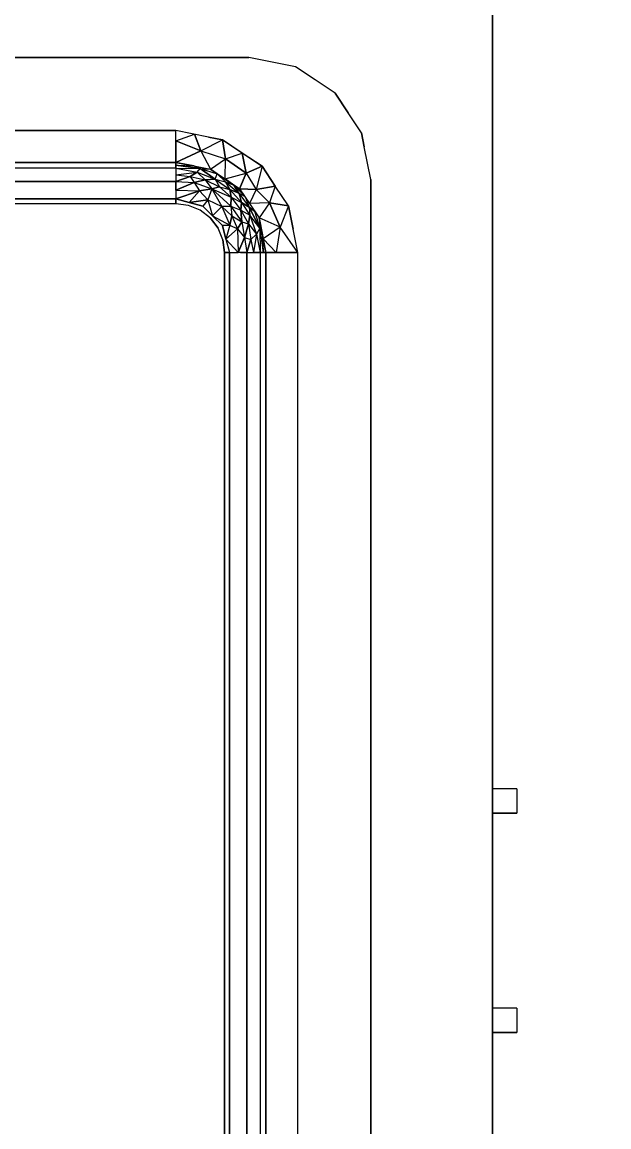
# Model space of a CAD drawing. Header units: inches. Extents: x -827 to 154, y -802 to 207.
# Drawn here: x -802.24 to -790.19, y -134.36 to -111.7 of the extents above; entities that cross this region are included whole.
import ezdxf

# ---------------------------------------------------------------- set-up
doc = ezdxf.new("R2010")
doc.units = ezdxf.units.IN
doc.header["$MEASUREMENT"] = 0
for name, color, linetype, lineweight in [('A-ANNO-DIMS', 211, 'Continuous', 9), ('A-ANNO-DIMS-48', 211, 'Continuous', 9), ('D0960_-_Workstation__Dental_Lab__Plaster_skp', 8, 'Continuous', 9), ('Q-SPCQ', 7, 'Continuous', 9)]:
    doc.layers.add(name, color=color, linetype=linetype, lineweight=lineweight)
doc.styles.add('Arial', font='arial.ttf', dxfattribs={"height": 4.5})
doc.dimstyles.new('Linear_-_3_32__Arial', dxfattribs={"dimscale": 12, "dimtxt": 4.591167, "dimasz": 0.5, "dimexe": 0.375, "dimexo": 0.25, "dimgap": 0.25, "dimtad": 1, "dimdec": 5, "dimrnd": 0.03125, "dimzin": 1, "dimdsep": 46, "dimlunit": 4, "dimtxsty": 'Arial', "dimblk1": 'OBLIQUE', "dimblk2": 'OBLIQUE', "dimsah": 1, "dimcen": 0.09, "dimdle": 0.375, "dimazin": 0, "dimtfac": 1, "dimtdec": 4, "dimtix": 1, "dimtmove": 0, "dimatfit": 3, "dimfxl": 1, "dimtvp": 1, "dimtfill": 1, "dimfrac": 2, "dimtolj": 1, "dimtzin": 0, "dimarcsym": 2})

# ---------------------------------------------------------------- blocks, each defined once
blk = doc.blocks.new('D0960_-_Workstation__Dental_Lab__Plaster_skp_7-399888-Level 1')
at = {"layer": 'Q-SPCQ'}
for p, q in [((-72.5, -12), (72.5, -12)), ((72.5, -12), (-72.5, -12))]:
    blk.add_line(p, q, dxfattribs=at)
blk = doc.blocks.new('D0960_-_Workstation__Dental_Lab__Plaster_skp_2-399883-Level 1')
at = {"layer": 'Q-SPCQ'}
for p, q in [((113.5, 17.75), (113.5, 3.75)), ((113.5, 3.75), (113.5, 17.75)), ((110.5, 5.25), (110.5, 16.25)), ((110.5, 5.25), (110.5, 16.25)), ((110.602, 5.25), (110.602, 16.25)), ((110.602, 16.25), (110.602, 5.25)), ((110.958, 5.25), (110.958, 16.25)), ((110.958, 16.25), (110.958, 5.25)), ((111.229, 5.25), (111.229, 16.25)), ((111.229, 5.25), (111.229, 16.25)), ((111.349, 16.25), (111.349, 5.25)), ((111.349, 5.25), (111.349, 16.25)), ((112, 5.25), (112, 16.25)), ((112, 16.25), (112, 5.25)), ((110.466, 4.991), (110.5, 5.25)), ((110.466, 4.991), (110.5, 5.25)), ((110.602, 5.25), (110.5, 5.25)), ((110.5, 5.25), (110.602, 5.25)), ((110.528, 4.975), (110.602, 5.25)), ((110.602, 5.25), (110.528, 4.975)), ((110.78, 5.25), (110.602, 5.25)), ((110.766, 4.767), (110.602, 5.25)), ((110.78, 5.25), (110.602, 5.25)), ((110.602, 5.25), (110.766, 4.767)), ((110.78, 5.25), (110.766, 4.767)), ((110.78, 5.25), (110.766, 4.767)), ((110.78, 5.25), (110.958, 5.25)), ((110.958, 5.25), (110.78, 5.25)), ((110.78, 5.25), (110.934, 4.874)), ((110.934, 4.874), (110.78, 5.25)), ((110.958, 5.25), (110.934, 4.874)), ((110.958, 5.25), (110.934, 4.874)), ((111.229, 5.25), (110.958, 5.25)), ((111.057, 4.955), (110.958, 5.25)), ((111.093, 5.25), (110.958, 5.25)), ((110.958, 5.25), (111.057, 4.955)), ((111.093, 5.25), (111.057, 4.955)), ((111.093, 5.25), (111.057, 4.955)), ((111.093, 5.25), (111.149, 4.811)), ((111.229, 5.25), (111.093, 5.25)), ((111.093, 5.25), (111.149, 4.811)), ((111.229, 5.25), (111.149, 4.811)), ((111.229, 5.25), (111.149, 4.811)), ((111.229, 5.25), (111.226, 4.754)), ((111.226, 4.754), (111.293, 5.25)), ((111.293, 5.25), (111.226, 4.754)), ((111.229, 5.25), (111.226, 4.754)), ((111.293, 5.25), (111.229, 5.25)), ((111.229, 5.25), (111.293, 5.25)), ((111.293, 5.25), (111.276, 4.885)), ((111.276, 4.885), (111.349, 5.25)), ((111.293, 5.25), (111.276, 4.885)), ((111.279, 4.896), (111.349, 5.25)), ((111.349, 5.25), (111.279, 4.896)), ((111.303, 5.25), (111.293, 5.25)), ((111.293, 5.25), (111.303, 5.25)), ((111.293, 5.25), (111.349, 5.25)), ((111.303, 5.25), (111.349, 5.25)), ((111.349, 5.25), (111.303, 5.25)), ((111.587, 4.74), (111.349, 5.25)), ((111.794, 5.25), (111.349, 5.25)), ((111.349, 5.25), (111.587, 4.74)), ((111.349, 5.25), (111.794, 5.25)), ((111.587, 4.74), (111.794, 5.25)), ((111.794, 5.25), (111.587, 4.74)), ((111.794, 5.25), (112, 5.25)), ((111.794, 5.25), (111.924, 4.868)), ((111.794, 5.25), (112, 5.25)), ((111.794, 5.25), (111.924, 4.868)), ((111.867, 4.583), (112, 5.25)), ((111.867, 4.583), (112, 5.25)), ((110.366, 4.75), (110.466, 4.991)), ((110.366, 4.75), (110.466, 4.991)), ((110.454, 4.699), (110.528, 4.975)), ((110.528, 4.975), (110.454, 4.699)), ((110.578, 4.595), (110.528, 4.975)), ((110.766, 4.767), (110.528, 4.975)), ((110.766, 4.767), (110.528, 4.975)), ((110.528, 4.975), (110.578, 4.595)), ((110.766, 4.767), (110.578, 4.595)), ((110.766, 4.767), (110.578, 4.595)), ((110.934, 4.874), (110.766, 4.767)), ((110.934, 4.874), (110.766, 4.767)), ((110.766, 4.767), (110.805, 4.512)), ((110.805, 4.512), (110.766, 4.767)), ((110.934, 4.874), (110.805, 4.512)), ((110.934, 4.874), (110.805, 4.512)), ((111.057, 4.955), (110.934, 4.874)), ((111.057, 4.955), (110.934, 4.874)), ((110.993, 4.647), (110.934, 4.874)), ((110.934, 4.874), (110.993, 4.647)), ((111.057, 4.955), (110.993, 4.647)), ((111.057, 4.955), (110.993, 4.647)), ((111.149, 4.811), (110.993, 4.647)), ((111.149, 4.811), (110.993, 4.647)), ((111.149, 4.811), (111.002, 4.444)), ((111.149, 4.811), (111.002, 4.444)), ((111.057, 4.955), (111.149, 4.811)), ((111.149, 4.811), (111.057, 4.955)), ((111.149, 4.811), (111.226, 4.754)), ((111.149, 4.811), (111.226, 4.754)), ((111.276, 4.885), (111.208, 4.542)), ((111.276, 4.885), (111.208, 4.542)), ((111.276, 4.885), (111.226, 4.754)), ((111.226, 4.754), (111.276, 4.885)), ((111.924, 4.868), (111.587, 4.74)), ((111.587, 4.74), (111.924, 4.868)), ((110, 4.384), (110.207, 4.543)), ((110.207, 4.543), (110, 4.384)), ((110.207, 4.543), (110.366, 4.75)), ((110.207, 4.543), (110.366, 4.75)), ((110.253, 4.497), (110.454, 4.699)), ((110.454, 4.699), (110.253, 4.497)), ((110.578, 4.595), (110.253, 4.497)), ((110.578, 4.595), (110.253, 4.497)), ((110.578, 4.595), (110.442, 4.308)), ((110.578, 4.595), (110.442, 4.308)), ((110.578, 4.595), (110.454, 4.699)), ((110.578, 4.595), (110.454, 4.699)), ((110.805, 4.512), (110.578, 4.595)), ((110.805, 4.512), (110.578, 4.595)), ((110.993, 4.647), (110.805, 4.512)), ((110.993, 4.647), (110.805, 4.512)), ((110.993, 4.647), (110.846, 4.358)), ((110.993, 4.647), (110.846, 4.358)), ((111.002, 4.444), (110.993, 4.647)), ((110.993, 4.647), (111.002, 4.444)), ((111.002, 4.444), (111.226, 4.754)), ((111.226, 4.754), (111.002, 4.444)), ((111.208, 4.542), (111.008, 4.242)), ((111.208, 4.542), (111.008, 4.242)), ((111.226, 4.754), (111.111, 4.402)), ((111.226, 4.754), (111.111, 4.402)), ((111.208, 4.542), (111.111, 4.402)), ((111.111, 4.402), (111.208, 4.542)), ((111.226, 4.754), (111.208, 4.542)), ((111.226, 4.754), (111.208, 4.542)), ((111.587, 4.74), (111.208, 4.542)), ((111.587, 4.74), (111.208, 4.542)), ((111.208, 4.542), (111.422, 4.233)), ((111.208, 4.542), (111.422, 4.233)), ((111.587, 4.74), (111.422, 4.233)), ((111.587, 4.74), (111.422, 4.233)), ((111.587, 4.74), (111.81, 4.293)), ((111.587, 4.74), (111.81, 4.293)), ((111.81, 4.293), (111.867, 4.583)), ((111.867, 4.583), (111.81, 4.293)), ((109.759, 4.284), (110, 4.384)), ((109.759, 4.284), (110, 4.384)), ((110.051, 4.296), (110.253, 4.497)), ((110.253, 4.497), (110.051, 4.296)), ((110.253, 4.497), (110.058, 4.144)), ((110.253, 4.497), (110.058, 4.144)), ((110.442, 4.308), (110.058, 4.144)), ((110.442, 4.308), (110.058, 4.144)), ((110.442, 4.308), (110.252, 4.105)), ((110.442, 4.308), (110.252, 4.105)), ((110.253, 4.497), (110.442, 4.308)), ((110.442, 4.308), (110.253, 4.497)), ((110.805, 4.512), (110.442, 4.308)), ((110.805, 4.512), (110.442, 4.308)), ((110.442, 4.308), (110.451, 4.122)), ((110.451, 4.122), (110.442, 4.308)), ((110.805, 4.512), (110.451, 4.122)), ((110.805, 4.512), (110.451, 4.122)), ((110.805, 4.512), (110.633, 4.117)), ((110.805, 4.512), (110.633, 4.117)), ((110.846, 4.358), (110.633, 4.117)), ((110.846, 4.358), (110.633, 4.117)), ((111.002, 4.444), (110.791, 4.141)), ((111.002, 4.444), (110.791, 4.141)), ((110.846, 4.358), (110.791, 4.141)), ((110.846, 4.358), (110.791, 4.141)), ((110.805, 4.512), (110.846, 4.358)), ((110.846, 4.358), (110.805, 4.512)), ((111.002, 4.444), (110.846, 4.358)), ((111.002, 4.444), (110.846, 4.358)), ((111.111, 4.402), (110.883, 4.062)), ((111.111, 4.402), (110.883, 4.062)), ((111.002, 4.444), (110.95, 4.23)), ((111.002, 4.444), (110.95, 4.23)), ((111.111, 4.402), (110.95, 4.23)), ((110.95, 4.23), (111.111, 4.402)), ((111.002, 4.444), (111.111, 4.402)), ((111.002, 4.444), (111.111, 4.402)), ((111.111, 4.402), (111.008, 4.242)), ((111.111, 4.402), (111.008, 4.242)), ((82.5, 4.25), (109.5, 4.25)), ((109.5, 4.25), (82.5, 4.25)), ((109.5, 4.148), (82.5, 4.148)), ((82.5, 4.148), (109.5, 4.148)), ((109.5, 4.25), (109.759, 4.284)), ((109.759, 4.284), (109.5, 4.25)), ((109.5, 4.25), (109.5, 4.148)), ((109.5, 4.148), (109.5, 4.25)), ((109.775, 4.222), (109.5, 4.148)), ((109.775, 4.222), (109.5, 3.97)), ((109.775, 4.222), (109.5, 4.148)), ((109.775, 4.222), (109.5, 3.97)), ((109.5, 4.148), (109.5, 3.97)), ((109.5, 4.148), (109.5, 3.97)), ((109.775, 4.222), (110.051, 4.296)), ((110.051, 4.296), (109.775, 4.222)), ((109.983, 3.984), (109.775, 4.222)), ((110.058, 4.144), (109.775, 4.222)), ((109.775, 4.222), (109.983, 3.984)), ((110.058, 4.144), (109.775, 4.222)), ((110.058, 4.144), (109.983, 3.984)), ((110.058, 4.144), (109.983, 3.984)), ((110.252, 4.105), (109.983, 3.984)), ((110.252, 4.105), (109.983, 3.984)), ((110.058, 4.144), (110.051, 4.296)), ((110.051, 4.296), (110.058, 4.144)), ((110.252, 4.105), (110.058, 4.144)), ((110.058, 4.144), (110.252, 4.105)), ((110.451, 4.122), (110.127, 3.897)), ((110.451, 4.122), (110.127, 3.897)), ((110.252, 4.105), (110.127, 3.897)), ((110.252, 4.105), (110.127, 3.897)), ((110.451, 4.122), (110.252, 4.105)), ((110.451, 4.122), (110.252, 4.105)), ((110.451, 4.122), (110.37, 3.92)), ((110.451, 4.122), (110.37, 3.92)), ((110.633, 4.117), (110.37, 3.92)), ((110.633, 4.117), (110.37, 3.92)), ((110.633, 4.117), (110.451, 4.122)), ((110.451, 4.122), (110.633, 4.117)), ((110.791, 4.141), (110.526, 3.907)), ((110.791, 4.141), (110.526, 3.907)), ((110.633, 4.117), (110.526, 3.907)), ((110.633, 4.117), (110.526, 3.907)), ((110.633, 4.117), (110.791, 4.141)), ((110.791, 4.141), (110.633, 4.117)), ((110.95, 4.23), (110.718, 3.958)), ((110.95, 4.23), (110.718, 3.958)), ((110.791, 4.141), (110.718, 3.958)), ((110.718, 3.958), (110.791, 4.141)), ((110.791, 4.141), (110.95, 4.23)), ((110.95, 4.23), (110.791, 4.141)), ((111.008, 4.242), (110.807, 3.943)), ((111.008, 4.242), (110.807, 3.943)), ((110.883, 4.062), (111.008, 4.242)), ((111.008, 4.242), (110.883, 4.062)), ((110.95, 4.23), (110.883, 4.062)), ((110.95, 4.23), (110.883, 4.062)), ((111.008, 4.242), (111.422, 4.233)), ((111.008, 4.242), (111.13, 3.81)), ((111.008, 4.242), (111.13, 3.81)), ((111.008, 4.242), (111.422, 4.233)), ((111.422, 4.233), (111.13, 3.81)), ((111.13, 3.81), (111.422, 4.233)), ((111.81, 4.293), (111.268, 3.482)), ((111.81, 4.293), (111.422, 4.233)), ((111.422, 4.233), (111.81, 4.293)), ((111.422, 4.233), (111.539, 3.888)), ((111.422, 4.233), (111.539, 3.888)), ((111.539, 3.888), (111.81, 4.293)), ((109.983, 3.984), (109.5, 3.97)), ((109.983, 3.984), (109.5, 3.97)), ((109.807, 3.84), (109.5, 3.97)), ((109.5, 3.925), (109.5, 3.97)), ((109.5, 3.97), (109.807, 3.84)), ((109.5, 3.925), (109.5, 3.97)), ((109.5, 3.925), (109.5, 3.792)), ((109.5, 3.792), (109.5, 3.925)), ((109.983, 3.984), (109.807, 3.84)), ((109.983, 3.984), (109.807, 3.84)), ((110.127, 3.897), (109.807, 3.84)), ((110.127, 3.897), (109.807, 3.84)), ((110.127, 3.897), (109.983, 3.984)), ((109.983, 3.984), (110.127, 3.897)), ((110.37, 3.92), (110.09, 3.759)), ((110.37, 3.92), (110.09, 3.759)), ((110.127, 3.897), (110.09, 3.759)), ((110.127, 3.897), (110.09, 3.759)), ((110.37, 3.92), (110.127, 3.897)), ((110.127, 3.897), (110.37, 3.92)), ((110.37, 3.92), (110.263, 3.735)), ((110.37, 3.92), (110.263, 3.735)), ((110.526, 3.907), (110.263, 3.735)), ((110.526, 3.907), (110.263, 3.735)), ((110.37, 3.92), (110.526, 3.907)), ((110.526, 3.907), (110.37, 3.92)), ((110.718, 3.958), (110.432, 3.748)), ((110.718, 3.958), (110.432, 3.748)), ((110.526, 3.907), (110.432, 3.748)), ((110.432, 3.748), (110.526, 3.907)), ((110.807, 3.943), (110.508, 3.742)), ((110.807, 3.943), (110.508, 3.742)), ((110.718, 3.958), (110.526, 3.907)), ((110.718, 3.958), (110.526, 3.907)), ((110.649, 3.837), (110.718, 3.958)), ((110.649, 3.837), (110.718, 3.958)), ((110.883, 4.062), (110.662, 3.845)), ((110.662, 3.845), (110.883, 4.062)), ((110.718, 3.958), (110.883, 4.062)), ((110.883, 4.062), (110.718, 3.958)), ((110.795, 3.605), (110.807, 3.943)), ((110.807, 3.943), (110.795, 3.605)), ((110.807, 3.943), (110.883, 4.062)), ((110.883, 4.062), (110.807, 3.943)), ((110.807, 3.943), (111.13, 3.81)), ((111.13, 3.81), (110.807, 3.943)), ((111.13, 3.81), (111.539, 3.888)), ((111.539, 3.888), (111.13, 3.81)), ((111.268, 3.482), (111.539, 3.888)), ((109.5, 3.792), (82.5, 3.792)), ((82.5, 3.792), (109.5, 3.792)), ((109.807, 3.84), (109.5, 3.792)), ((109.807, 3.84), (109.5, 3.792)), ((109.77, 3.713), (109.5, 3.792)), ((109.5, 3.792), (109.5, 3.657)), ((109.5, 3.792), (109.77, 3.713)), ((109.5, 3.792), (109.5, 3.657)), ((109.77, 3.713), (109.5, 3.657)), ((109.77, 3.713), (109.5, 3.657)), ((109.876, 3.598), (109.5, 3.657)), ((109.5, 3.657), (109.5, 3.521)), ((109.876, 3.598), (109.5, 3.657)), ((109.5, 3.521), (109.5, 3.657)), ((109.807, 3.84), (109.77, 3.713)), ((109.807, 3.84), (109.77, 3.713)), ((110.09, 3.759), (109.77, 3.713)), ((110.09, 3.759), (109.77, 3.713)), ((109.77, 3.713), (109.876, 3.598)), ((109.876, 3.598), (109.77, 3.713)), ((109.807, 3.84), (110.09, 3.759)), ((110.09, 3.759), (109.807, 3.84)), ((110.09, 3.759), (109.876, 3.598)), ((110.09, 3.759), (109.876, 3.598)), ((110.263, 3.735), (109.876, 3.598)), ((110.263, 3.735), (109.876, 3.598)), ((110.432, 3.748), (109.996, 3.524)), ((109.996, 3.524), (110.432, 3.748)), ((109.996, 3.524), (110.263, 3.735)), ((109.996, 3.524), (110.263, 3.735)), ((110.35, 3.637), (109.996, 3.524)), ((110.35, 3.637), (109.996, 3.524)), ((110.09, 3.759), (110.263, 3.735)), ((110.263, 3.735), (110.09, 3.759)), ((110.508, 3.742), (110.208, 3.542)), ((110.508, 3.742), (110.208, 3.542)), ((110.432, 3.748), (110.263, 3.735)), ((110.432, 3.748), (110.263, 3.735)), ((110.432, 3.748), (110.35, 3.637)), ((110.35, 3.637), (110.432, 3.748)), ((110.625, 3.82), (110.432, 3.748)), ((110.625, 3.82), (110.432, 3.748)), ((110.795, 3.605), (110.508, 3.742)), ((110.517, 3.328), (110.508, 3.742)), ((110.795, 3.605), (110.508, 3.742)), ((110.517, 3.328), (110.508, 3.742)), ((111.13, 3.81), (110.795, 3.605)), ((111.13, 3.81), (110.795, 3.605)), ((111.268, 3.482), (111.13, 3.81)), ((111.13, 3.81), (111.268, 3.482)), ((113.405, 3.272), (113.5, 3.75)), ((113.405, 3.272), (113.5, 3.75)), ((109.5, 3.521), (82.5, 3.521)), ((109.5, 3.521), (82.5, 3.521)), ((82.5, 3.401), (109.5, 3.401)), ((109.5, 3.401), (82.5, 3.401)), ((109.876, 3.598), (109.5, 3.521)), ((109.876, 3.598), (109.5, 3.521)), ((109.996, 3.524), (109.5, 3.521)), ((109.996, 3.524), (109.5, 3.457)), ((109.996, 3.524), (109.5, 3.457)), ((109.996, 3.524), (109.5, 3.521)), ((109.5, 3.461), (109.5, 3.521)), ((109.5, 3.521), (109.5, 3.461)), ((109.865, 3.474), (109.5, 3.457)), ((109.865, 3.474), (109.5, 3.457)), ((109.5, 3.461), (109.5, 3.457)), ((109.5, 3.461), (109.5, 3.457)), ((109.5, 3.457), (109.5, 3.401)), ((109.5, 3.401), (109.5, 3.457)), ((109.5, 3.401), (109.782, 3.457)), ((109.782, 3.457), (109.5, 3.195)), ((109.5, 3.195), (109.782, 3.457)), ((109.782, 3.457), (109.5, 3.401)), ((109.5, 3.195), (109.5, 3.401)), ((109.5, 3.401), (109.5, 3.195)), ((109.865, 3.474), (109.782, 3.457)), ((109.865, 3.474), (109.782, 3.457)), ((110.022, 3.113), (109.782, 3.457)), ((110.022, 3.113), (109.782, 3.457)), ((110.208, 3.542), (109.865, 3.474)), ((109.865, 3.474), (110.208, 3.542)), ((109.865, 3.474), (109.996, 3.524)), ((109.996, 3.524), (109.865, 3.474)), ((109.996, 3.524), (109.876, 3.598)), ((109.996, 3.524), (109.876, 3.598)), ((110.208, 3.542), (109.996, 3.524)), ((110.208, 3.542), (109.996, 3.524)), ((110.022, 3.113), (110.208, 3.542)), ((110.022, 3.113), (110.208, 3.542)), ((110.517, 3.328), (110.208, 3.542)), ((110.517, 3.328), (110.208, 3.542)), ((110.517, 3.328), (110.795, 3.605)), ((110.795, 3.605), (110.517, 3.328)), ((111.268, 3.482), (110.795, 3.605)), ((111.268, 3.482), (110.795, 3.605)), ((110.795, 3.605), (110.862, 3.211)), ((110.862, 3.211), (110.795, 3.605)), ((110.862, 3.211), (111.268, 3.482)), ((111.268, 3.482), (110.862, 3.211)), ((110.022, 3.113), (109.5, 3.195)), ((110.022, 3.113), (109.5, 3.195)), ((109.5, 2.75), (109.5, 3.195)), ((109.5, 3.195), (109.5, 2.75)), ((110.022, 3.113), (110.517, 3.328)), ((110.517, 3.328), (110.022, 3.113)), ((110.457, 2.94), (110.517, 3.328)), ((110.517, 3.328), (110.457, 2.94)), ((110.457, 2.94), (110.862, 3.211)), ((110.457, 2.94), (110.862, 3.211)), ((110.862, 3.211), (110.517, 3.328)), ((110.862, 3.211), (110.517, 3.328)), ((113.31, 2.793), (113.405, 3.272)), ((113.31, 2.793), (113.405, 3.272)), ((109.5, 2.75), (110.022, 3.113)), ((109.5, 2.75), (110.022, 3.113)), ((110.457, 2.94), (110.022, 3.113)), ((110.457, 2.94), (110.022, 3.113)), ((82.5, 2.75), (109.5, 2.75)), ((82.5, 2.75), (109.5, 2.75)), ((109.5, 2.75), (109.978, 2.845)), ((109.5, 2.75), (109.978, 2.845)), ((109.978, 2.845), (110.457, 2.94)), ((110.457, 2.94), (109.978, 2.845)), ((113.039, 2.388), (113.31, 2.793)), ((113.039, 2.388), (113.31, 2.793)), ((112.768, 1.982), (113.039, 2.388)), ((112.768, 1.982), (113.039, 2.388)), ((112.362, 1.711), (112.768, 1.982)), ((112.768, 1.982), (112.362, 1.711)), ((111.957, 1.44), (112.362, 1.711)), ((111.957, 1.44), (112.362, 1.711)), ((111, 1.25), (111.667, 1.383)), ((111, 1.25), (111.667, 1.383)), ((111.667, 1.383), (111.957, 1.44)), ((111.957, 1.44), (111.667, 1.383)), ((81, 1.25), (111, 1.25)), ((111, 1.25), (81, 1.25)), ((93.5, -1.75), (93.5, -1.25)), ((93.5, -1.25), (93.5, -1.75)), ((94, -1.75), (94, -1.25)), ((94, -1.75), (94, -1.25)), ((98, -1.75), (98, -1.25)), ((98, -1.25), (98, -1.75)), ((98.5, -1.75), (98.5, -1.25)), ((98.5, -1.75), (98.5, -1.25)), ((94, -1.75), (93.5, -1.75)), ((94, -1.75), (93.5, -1.75)), ((98.5, -1.75), (98, -1.75)), ((98.5, -1.75), (98, -1.75))]:
    blk.add_line(p, q, dxfattribs=at)
blk.add_blockref('D0960_-_Workstation__Dental_Lab__Plaster_skp_7-399888-Level 1', (72, 10.75))
blk = doc.blocks.new('D0960_-_Workstation__Dental_Lab__Plaster_skp_1-399882-Level 1')
blk.add_blockref('D0960_-_Workstation__Dental_Lab__Plaster_skp_2-399883-Level 1', (0.5, 1.75))
blk = doc.blocks.new('D0960_-_Workstation__Dental_Lab__Plaster_skp-399873-Level 1')
blk.add_blockref('D0960_-_Workstation__Dental_Lab__Plaster_skp_1-399882-Level 1', (0, 0))
blk = doc.blocks.new('DIMBLOCK12-Level 1')
at = {"layer": 'A-ANNO-DIMS-48'}
for p, q in [((-750.146, -119.476), (-750.146, -91.18)), ((-822.146, -94.437), (-822.146, -100.18)), ((-822.146, -95.68), (-822.146, -94.437)), ((-826.646, -95.68), (-745.646, -95.68)), ((-750.146, -95.68), (-750.146, -119.476))]:
    blk.add_line(p, q, dxfattribs=at)
at = {"layer": 'A-ANNO-DIMS-48', "lineweight": 50}
for p, q in [((-822.146, -95.68), (-819.146, -92.68)), ((-750.146, -95.68), (-747.146, -92.68)), ((-822.146, -95.68), (-825.146, -98.68)), ((-750.146, -95.68), (-753.146, -98.68))]:
    blk.add_line(p, q, dxfattribs=at)
at = {"layer": 'A-ANNO-DIMS-48', "color": 0, "insert": (-794.162, -86.838), "char_height": 4.5, "width": 19.24052, "attachment_point": 1, "line_spacing_factor": 0.941778, "style": 'Arial', "bg_fill": 3, "box_fill_scale": 1.25, "bg_fill_color": 256, "bg_fill_true_color": 13158600, "bg_fill_transparency": 0}
blk.add_mtext('6\' - 0"', dxfattribs=at)
blk = doc.blocks.new('_Oblique')
at = {"color": 0, "linetype": 'ByBlock', "lineweight": -2}
blk.add_line((-0.5, -0.5), (0.5, 0.5), dxfattribs=at)

msp = doc.modelspace()

# ---------------------------------------------------------------- block references
at = {"layer": 'D0960_-_Workstation__Dental_Lab__Plaster_skp', "color": 7, "rotation": 89.99999999999997}
msp.add_blockref('D0960_-_Workstation__Dental_Lab__Plaster_skp-399873-Level 1', (-792.082254, -226.424376), dxfattribs=at)

# ---------------------------------------------------------------- next in the draw order: dimensions: what is measured, and where the dimension line sits
at = {"layer": 'A-ANNO-DIMS'}
dim = msp.add_linear_dim(base=(-750.145614, -95.679745), p1=(-822.145614, -91.437105), p2=(-750.145614, -122.476424), dimstyle='Linear_-_3_32__Arial', override={"dimpost": '<>', "dimfxl": 78.405608}, dxfattribs=at)
dim.commit()
dim.dimension.update_dxf_attribs({"geometry": 'DIMBLOCK12-Level 1', "text_midpoint": (-786.145614, -90.382167)})

doc.saveas('drawing.dxf')
